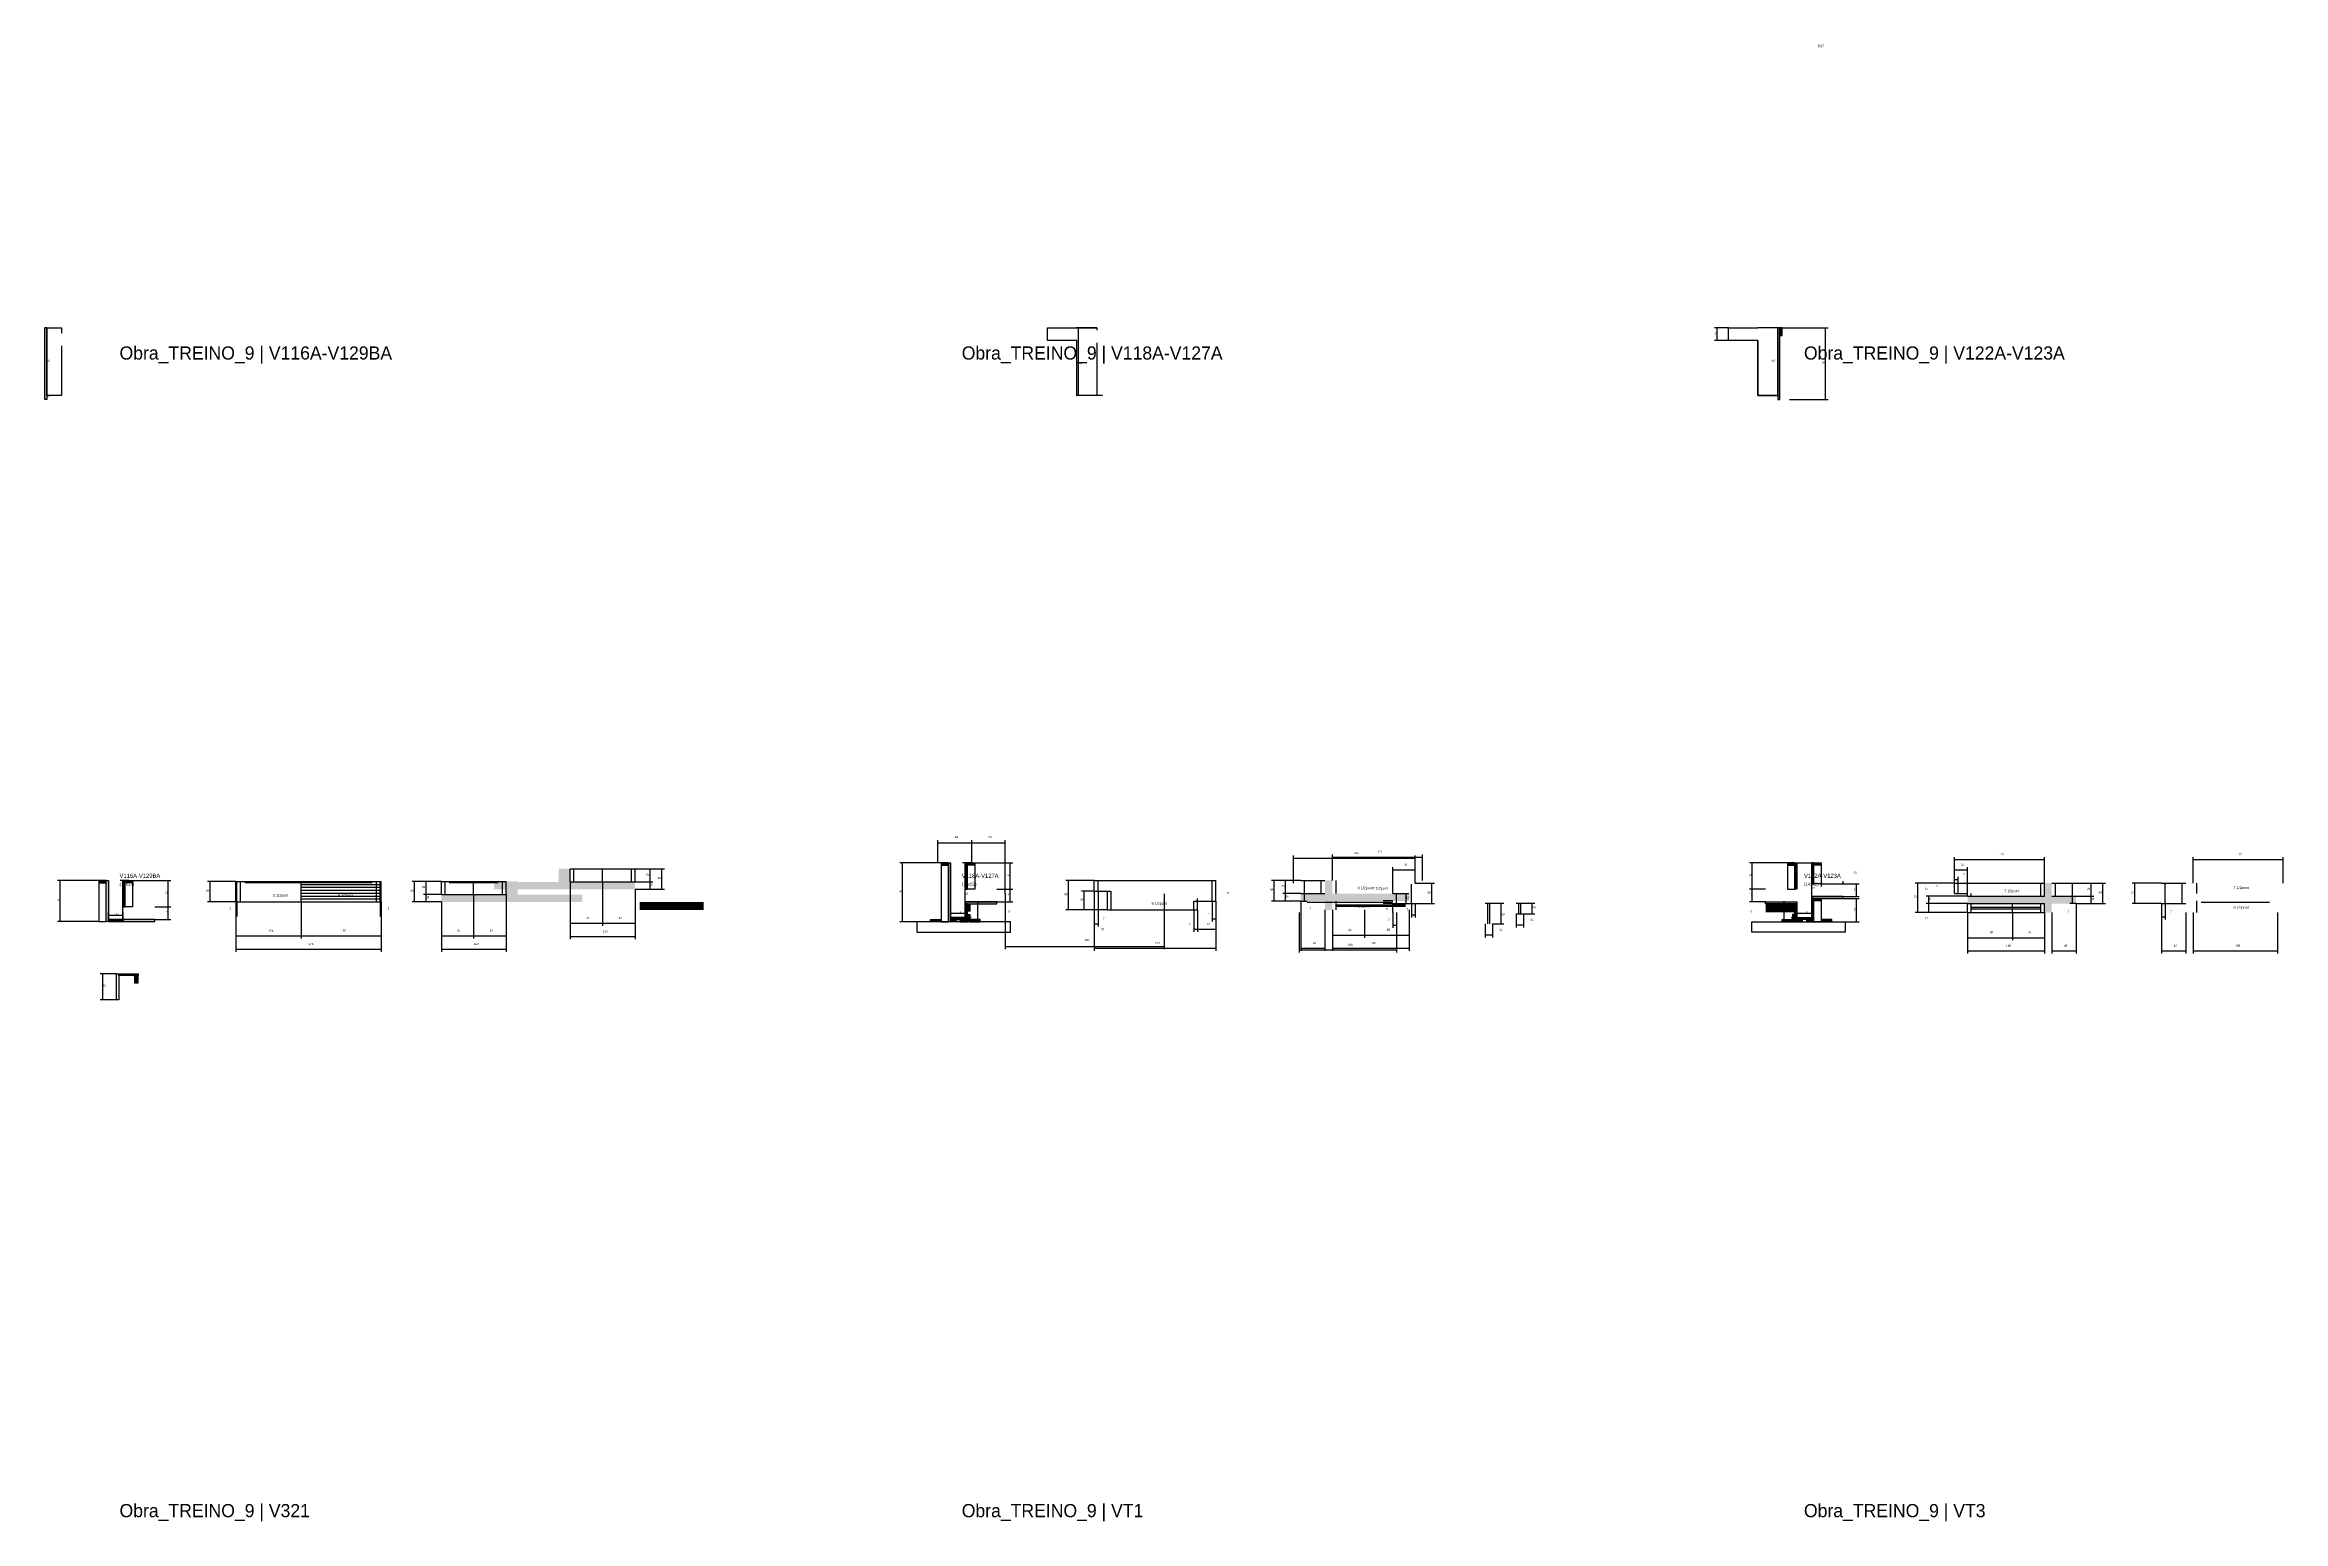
# Model space of a CAD drawing. Header units: metres. Extents: x -2848 to 22762, y -49062 to 1016.
# Drawn here: x 9458 to 13710, y -43018 to -40212 of the extents above; entities that cross this region are included whole.
import ezdxf

# ---------------------------------------------------------------- set-up
doc = ezdxf.new("R2010")
doc.units = ezdxf.units.M
for name, color, linetype in [('CONCRETO', 251, 'Continuous'), ('COTA', 4, 'Continuous'), ('Cota Seção (2x)', 4, 'Continuous'), ('Hachura', 253, 'Continuous'), ('LABEL_ID', 3, 'Continuous'), ('Madeira', 126, 'Continuous'), ('NOMENCLATURA', 7, 'Continuous'), ('Painéis', 200, 'Continuous'), ('SARR_2.2x7', 40, 'Continuous'), ('SARR_EDITAR', 141, 'Continuous'), ('Texto Seção', 7, 'Continuous')]:
    doc.layers.add(name, color=color, linetype=linetype)

msp = doc.modelspace()

# ---------------------------------------------------------------- hatches: boundary and pattern name
at = {"layer": 'COTA'}
h = msp.add_hatch(dxfattribs=at)
h.set_pattern_fill('AR-CONC', scale=0.03)
h.paths.add_polyline_path([(10356.4, -41801.7), (10334.4, -41801.7), (10334.4, -41826.7), (10211.4, -41826.7), (10211.4, -41840.7), (10479.4, -41840.7), (10479.4, -41826.7), (10356.4, -41826.7)])
h = msp.add_hatch(dxfattribs=at)
h.set_pattern_fill('AR-CONC', scale=0.03)
h.paths.add_polyline_path([(10456.4, -41777.6), (10434.4, -41777.6), (10434.4, -41802.6), (10311.4, -41802.6), (10311.4, -41816.6), (10579.4, -41816.6), (10579.4, -41802.6), (10456.4, -41802.6)])
h = msp.add_hatch(dxfattribs=at)
h.set_pattern_fill('AR-CONC', scale=0.03)
h.paths.add_polyline_path([(11904.1, -41825), (11904.1, -41800), (11890.1, -41800), (11890.1, -41825), (11844.1, -41825), (11844.1, -41839), (11890.1, -41839), (11890.1, -41856), (11904.1, -41856), (11904.1, -41839), (12050.1, -41839), (12050.1, -41825)])
h = msp.add_hatch(dxfattribs=at)
h.set_pattern_fill('AR-CONC', scale=0.03)
h.paths.add_polyline_path([(13110.9, -41829.9), (13110.9, -41843.9), (13256.9, -41843.9), (13256.9, -41860.9), (13270.9, -41860.9), (13270.9, -41843.9), (13316.9, -41843.9), (13316.9, -41829.9), (13270.9, -41829.9), (13270.9, -41804.9), (13256.9, -41804.9), (13256.9, -41829.9)])
at = {"layer": 'Hachura'}
h = msp.add_hatch(color=8, dxfattribs=at)
h.dxf.hatch_style = 1
h.paths.add_polyline_path([(9458, -40750), (9462, -40750), (9462, -40750), (9462, -40886), (9462, -40886), (9458, -40886), (9458, -40886), (9458, -40750)])
h = msp.add_hatch(color=8, dxfattribs=at)
h.dxf.hatch_style = 1
h.paths.add_polyline_path([(12754.1, -40750), (12750.1, -40750), (12750.1, -40750), (12750.1, -40886), (12750.1, -40886), (12754.1, -40886), (12754.1, -40886), (12754.1, -40750)])
h = msp.add_hatch(dxfattribs=at)
h.set_pattern_fill('ANSI31', scale=0.5)
h.paths.add_polyline_path([(12758.5, -40750), (12754.1, -40750), (12754.1, -40750), (12754.1, -40764), (12754.1, -40764), (12758.5, -40764), (12758.5, -40764), (12758.5, -40750)])
h = msp.add_hatch(dxfattribs=at)
h.set_pattern_fill('ANSI31', scale=0.5)
h.paths.add_polyline_path([(9574.8, -41804.4), (9574.8, -41800), (9574.8, -41800), (9560.8, -41800), (9560.8, -41800), (9560.8, -41804.4), (9560.8, -41804.4), (9574.8, -41804.4)])
h = msp.add_hatch(color=8, dxfattribs=at)
h.dxf.hatch_style = 1
h.paths.add_polyline_path([(9578.8, -41800), (9574.8, -41800), (9574.8, -41800), (9574.8, -41878), (9574.8, -41878), (9578.8, -41878), (9578.8, -41878), (9578.8, -41800)])
h = msp.add_hatch(color=8, dxfattribs=at)
h.dxf.hatch_style = 1
h.paths.add_polyline_path([(9610.8, -41800), (9606.8, -41800), (9606.8, -41850), (9610.8, -41850)])
h = msp.add_hatch(dxfattribs=at)
h.set_pattern_fill('ANSI31', scale=0.5)
h.paths.add_polyline_path([(9610.8, -41804.4), (9610.8, -41800), (9610.8, -41800), (9624.8, -41800), (9624.8, -41800), (9624.8, -41804.4), (9624.8, -41804.4), (9610.8, -41804.4)])
h = msp.add_hatch(dxfattribs=at)
h.set_pattern_fill('ANSI31', scale=0.5)
h.paths.add_polyline_path([(11174.8, -41770.8), (11174.8, -41766.4), (11174.8, -41766.4), (11160.8, -41766.4), (11160.8, -41766.4), (11160.8, -41770.8), (11160.8, -41770.8), (11174.8, -41770.8)])
h = msp.add_hatch(color=8, dxfattribs=at)
h.dxf.hatch_style = 1
h.paths.add_polyline_path([(11178.8, -41766.4), (11174.8, -41766.4), (11174.8, -41766.4), (11174.8, -41878.4), (11174.8, -41878.4), (11178.8, -41878.4), (11178.8, -41878.4), (11178.8, -41766.4)])
h = msp.add_hatch(color=8, dxfattribs=at)
h.dxf.hatch_style = 1
h.paths.add_polyline_path([(11210.8, -41766.4), (11206.8, -41766.4), (11206.8, -41816.4), (11210.8, -41816.4)])
h = msp.add_hatch(dxfattribs=at)
h.set_pattern_fill('ANSI31', scale=0.5)
h.paths.add_polyline_path([(11210.8, -41770.8), (11210.8, -41766.4), (11210.8, -41766.4), (11224.8, -41766.4), (11224.8, -41766.4), (11224.8, -41770.8), (11224.8, -41770.8), (11210.8, -41770.8)])
h = msp.add_hatch(dxfattribs=at)
h.set_pattern_fill('ANSI31', scale=0.5)
h.paths.add_polyline_path([(12782.7, -41770.8), (12782.7, -41766.4), (12782.7, -41766.4), (12768.7, -41766.4), (12768.7, -41766.4), (12768.7, -41770.8), (12768.7, -41770.8), (12782.7, -41770.8)])
h = msp.add_hatch(color=8, dxfattribs=at)
h.dxf.hatch_style = 1
h.paths.add_polyline_path([(12782.7, -41766.4), (12786.7, -41766.4), (12786.7, -41816.4), (12782.7, -41816.4)])
h = msp.add_hatch(color=8, dxfattribs=at)
h.dxf.hatch_style = 1
h.paths.add_polyline_path([(12818.7, -41766.4), (12814.7, -41766.4), (12814.7, -41766.4), (12814.7, -41806.4), (12814.7, -41806.4), (12818.7, -41806.4), (12818.7, -41806.4), (12818.7, -41766.4)])
h = msp.add_hatch(dxfattribs=at)
h.set_pattern_fill('ANSI31', scale=0.5)
h.paths.add_polyline_path([(12818.7, -41770.8), (12818.7, -41766.4), (12818.7, -41766.4), (12832.7, -41766.4), (12832.7, -41766.4), (12832.7, -41770.8), (12832.7, -41770.8), (12818.7, -41770.8)])
h = msp.add_hatch(color=8, dxfattribs=at)
h.dxf.hatch_style = 1
h.paths.add_polyline_path([(11266.8, -41844.4), (11266.8, -41840.4), (11266.8, -41840.4), (11206.8, -41840.4), (11206.8, -41840.4), (11206.8, -41844.4), (11206.8, -41844.4), (11266.8, -41844.4)])
h = msp.add_hatch(color=8, dxfattribs=at)
h.dxf.hatch_style = 1
h.paths.add_polyline_path([(11210.8, -41844.4), (11206.8, -41844.4), (11206.8, -41870.4), (11206.8, -41878.4), (11210.8, -41878.4)])
h = msp.add_hatch(dxfattribs=at)
h.set_pattern_fill('ANSI31', scale=0.5)
h.paths.add_polyline_path([(11215.2, -41858.4), (11210.8, -41858.4), (11210.8, -41858.4), (11210.8, -41844.4), (11210.8, -41844.4), (11215.2, -41844.4), (11215.2, -41844.4), (11215.2, -41858.4)])
h = msp.add_hatch(color=8, dxfattribs=at)
h.dxf.hatch_style = 1
h.paths.add_polyline_path([(12726.7, -41844.4), (12726.7, -41840.4), (12726.7, -41840.4), (12786.7, -41840.4), (12786.7, -41840.4), (12786.7, -41844.4), (12786.7, -41844.4), (12726.7, -41844.4)])
h = msp.add_hatch(dxfattribs=at)
h.set_pattern_fill('ANSI31', scale=0.5)
h.paths.add_polyline_path([(12778.3, -41858.4), (12782.7, -41858.4), (12782.7, -41858.4), (12782.7, -41844.4), (12782.7, -41844.4), (12778.3, -41844.4), (12778.3, -41844.4), (12778.3, -41858.4)])
h = msp.add_hatch(color=8, dxfattribs=at)
h.dxf.hatch_style = 1
h.paths.add_polyline_path([(12782.7, -41844.4), (12786.7, -41844.4), (12786.7, -41870.4), (12786.7, -41878.4), (12782.7, -41878.4)])
h = msp.add_hatch(color=8, dxfattribs=at)
h.dxf.hatch_style = 1
h.paths.add_polyline_path([(12874.7, -41834.4), (12874.7, -41830.4), (12874.7, -41830.4), (12814.7, -41830.4), (12814.7, -41830.4), (12814.7, -41834.4), (12814.7, -41834.4), (12874.7, -41834.4)])
h = msp.add_hatch(color=8, dxfattribs=at)
h.dxf.hatch_style = 1
h.paths.add_polyline_path([(12818.7, -41834.4), (12814.7, -41834.4), (12814.7, -41834.4), (12814.7, -41870.4), (12814.7, -41870.4), (12814.7, -41878.4), (12814.7, -41878.4), (12818.7, -41878.4), (12818.7, -41878.4), (12818.7, -41834.4)])
h = msp.add_hatch(dxfattribs=at)
h.set_pattern_fill('ANSI31', scale=0.5)
h.paths.add_polyline_path([(12818.7, -41838.8), (12818.7, -41834.4), (12818.7, -41834.4), (12832.7, -41834.4), (12832.7, -41834.4), (12832.7, -41838.8), (12832.7, -41838.8), (12818.7, -41838.8)])
h = msp.add_hatch(color=8, dxfattribs=at)
h.dxf.hatch_style = 1
h.paths.add_polyline_path([(9606.8, -41878), (9606.8, -41874), (9606.8, -41874), (9578.8, -41874), (9578.8, -41874), (9578.8, -41878), (9578.8, -41878), (9606.8, -41878)])
h = msp.add_hatch(color=8, dxfattribs=at)
h.dxf.hatch_style = 1
h.paths.add_polyline_path([(9666.8, -41878), (9666.8, -41874), (9666.8, -41874), (9606.8, -41874), (9606.8, -41874), (9606.8, -41878), (9606.8, -41878), (9666.8, -41878)])
h = msp.add_hatch(dxfattribs=at)
h.set_pattern_fill('ANSI31', scale=0.5)
h.paths.add_polyline_path([(11140.8, -41878.4), (11140.8, -41874), (11140.8, -41874), (11160.8, -41874), (11160.8, -41874), (11160.8, -41878.4), (11160.8, -41878.4), (11140.8, -41878.4)])
h = msp.add_hatch(color=8, dxfattribs=at)
h.dxf.hatch_style = 1
h.paths.add_polyline_path([(11206.8, -41874), (11206.8, -41870.4), (11206.8, -41870.4), (11178.8, -41870.4), (11178.8, -41870.4), (11178.8, -41874), (11178.8, -41874), (11206.8, -41874)])
h = msp.add_hatch(dxfattribs=at)
h.set_pattern_fill('ANSI31', scale=0.5)
h.paths.add_polyline_path([(11178.8, -41878.4), (11178.8, -41874), (11178.8, -41874), (11188.8, -41874), (11188.8, -41874), (11188.8, -41878.4), (11188.8, -41878.4), (11178.8, -41878.4)])
h = msp.add_hatch(dxfattribs=at)
h.set_pattern_fill('ANSI31', scale=0.5)
h.paths.add_polyline_path([(11206.8, -41878.4), (11206.8, -41874), (11206.8, -41874), (11196.8, -41874), (11196.8, -41874), (11196.8, -41878.4), (11196.8, -41878.4), (11206.8, -41878.4)])
h = msp.add_hatch(dxfattribs=at)
h.set_pattern_fill('ANSI31', scale=0.5)
h.paths.add_polyline_path([(11215.2, -41878.7), (11210.8, -41878.7), (11210.8, -41878.7), (11210.8, -41864.7), (11210.8, -41864.7), (11215.2, -41864.7), (11215.2, -41864.7), (11215.2, -41878.7)])
h = msp.add_hatch(dxfattribs=at)
h.set_pattern_fill('ANSI31', scale=0.5)
h.paths.add_polyline_path([(11235.2, -41878.4), (11235.2, -41874), (11235.2, -41874), (11215.2, -41874), (11215.2, -41874), (11215.2, -41878.4), (11215.2, -41878.4), (11235.2, -41878.4)])
h = msp.add_hatch(dxfattribs=at)
h.set_pattern_fill('ANSI31', scale=0.5)
h.paths.add_polyline_path([(12758.3, -41878.4), (12758.3, -41874), (12758.3, -41874), (12778.3, -41874), (12778.3, -41874), (12778.3, -41878.4), (12778.3, -41878.4), (12758.3, -41878.4)])
h = msp.add_hatch(dxfattribs=at)
h.set_pattern_fill('ANSI31', scale=0.5)
h.paths.add_polyline_path([(12778.3, -41878.7), (12782.7, -41878.7), (12782.7, -41878.7), (12782.7, -41864.7), (12782.7, -41864.7), (12778.3, -41864.7), (12778.3, -41864.7), (12778.3, -41878.7)])
h = msp.add_hatch(color=8, dxfattribs=at)
h.dxf.hatch_style = 1
h.paths.add_polyline_path([(12786.7, -41874), (12786.7, -41870.4), (12786.7, -41870.4), (12814.7, -41870.4), (12814.7, -41870.4), (12814.7, -41874), (12814.7, -41874), (12786.7, -41874)])
h = msp.add_hatch(dxfattribs=at)
h.set_pattern_fill('ANSI31', scale=0.5)
h.paths.add_polyline_path([(12786.7, -41878.4), (12786.7, -41874), (12786.7, -41874), (12796.7, -41874), (12796.7, -41874), (12796.7, -41878.4), (12796.7, -41878.4), (12786.7, -41878.4)])
h = msp.add_hatch(dxfattribs=at)
h.set_pattern_fill('ANSI31', scale=0.5)
h.paths.add_polyline_path([(12814.7, -41878.4), (12814.7, -41874), (12814.7, -41874), (12804.7, -41874), (12804.7, -41874), (12804.7, -41878.4), (12804.7, -41878.4), (12814.7, -41878.4)])
h = msp.add_hatch(dxfattribs=at)
h.set_pattern_fill('ANSI31', scale=0.5)
h.paths.add_polyline_path([(12852.7, -41878.4), (12852.7, -41874), (12852.7, -41874), (12832.7, -41874), (12832.7, -41874), (12832.7, -41878.4), (12832.7, -41878.4), (12852.7, -41878.4)])
at = {"layer": 'Madeira'}
h = msp.add_hatch(dxfattribs=at)
h.set_pattern_fill('ANSI31', scale=0.2)
h.paths.add_polyline_path([(9635.4, -41980.7), (9628.4, -41980.7), (9628.4, -41994.7), (9635.4, -41994.7)])

# ---------------------------------------------------------------- linework, layer by layer
at = {"layer": 'CONCRETO'}
for points in [[(9490, -40784), (9490, -40786), (9490, -40786), (9490, -40878), (9462, -40878), (9462, -40750), (9458, -40750), (9458, -40750), (9490, -40750), (9490, -40760)], [(11456.7, -40778), (11456.7, -40780), (11456.7, -40780), (11456.7, -40878), (11418.7, -40878), (11418.7, -40774), (11363.1, -40774), (11363.1, -40750), (11456.7, -40750), (11456.7, -40754)], [(12750.1, -40774), (12750.1, -40774), (12750.1, -40806), (12750.1, -40806), (12750.1, -40878), (12712.1, -40878), (12712.1, -40774), (12656.5, -40774), (12656.5, -40750), (12712.1, -40750)], [(12712.1, -40774), (12712.1, -40776), (12712.1, -40776), (12712.1, -40878), (12750.1, -40878), (12750.1, -40750), (12754.1, -40750), (12754.1, -40750), (12712.1, -40750), (12712.1, -40750)]]:
    msp.add_lwpolyline(points, dxfattribs=at)
at = {"layer": 'COTA'}
for p, q in [((12656.5, -40750), (12630.2, -40750)), ((12656.5, -40774), (12630.2, -40774)), ((12635.2, -40774), (12635.2, -40750)), ((12758.5, -40750), (12845.7, -40750)), ((12840.7, -40886), (12840.7, -40750)), ((12772.5, -40886), (12845.7, -40886)), ((11154.4, -41764.8), (11154.4, -41723.4)), ((11154.4, -41728.4), (11218.9, -41728.4)), ((11218.9, -41765.2), (11218.9, -41723.4)), ((11218.9, -41765.2), (11218.9, -41723.4)), ((11218.9, -41728.4), (11282.2, -41728.4)), ((11282.2, -41825.6), (11282.2, -41723.4)), ((11830.2, -41804.9), (11830.2, -41752.7)), ((11830.2, -41757.7), (12061.2, -41757.7)), ((11904.1, -41800), (11904.1, -41750.4)), ((11904.1, -41755.4), (12075.1, -41755.4)), ((12061.2, -41804.9), (12061.2, -41752.7)), ((12075.1, -41800), (12075.1, -41750.4)), ((13085.9, -41804.9), (13085.9, -41755.4)), ((13256.9, -41804.9), (13256.9, -41755.4)), ((13539.5, -41804.9), (13539.5, -41755.4)), ((13710.5, -41804.9), (13710.5, -41755.4)), ((9560.8, -41800), (9482.4, -41800)), ((9487.4, -41878), (9487.4, -41800)), ((9624.8, -41800), (9697.2, -41800)), ((9692.2, -41850), (9692.2, -41800)), ((9821.1, -41801.7), (9766.9, -41801.7)), ((9771.9, -41840.7), (9771.9, -41801.7)), ((10211.4, -41801.7), (10155.7, -41801.7)), ((10160.7, -41840.7), (10160.7, -41801.7)), ((10211.4, -41801.7), (10177.6, -41801.7)), ((10182.6, -41826.7), (10182.6, -41801.7)), ((10579.4, -41777.6), (10613.2, -41777.6)), ((10579.4, -41777.6), (10635.1, -41777.6)), ((10608.2, -41802.6), (10608.2, -41777.6)), ((10630.1, -41816.6), (10630.1, -41777.6)), ((11160.8, -41766.4), (11082.3, -41766.4)), ((11087.3, -41878.4), (11087.3, -41766.4)), ((11224.8, -41766.4), (11297.2, -41766.4)), ((11292.2, -41816.4), (11292.2, -41766.4)), ((11451.9, -41800), (11397.6, -41800)), ((11402.6, -41856), (11402.6, -41800)), ((11844.1, -41800), (11788.3, -41800)), ((11793.3, -41839), (11793.3, -41800)), ((11844.1, -41800), (11810.3, -41800)), ((11815.3, -41825), (11815.3, -41800)), ((12019.2, -41824.9), (12019.2, -41774.7)), ((12019.2, -41779.7), (12061.2, -41779.7)), ((12061.2, -41804.9), (12061.2, -41774.7)), ((12768.7, -41766.4), (12696.3, -41766.4)), ((12701.3, -41816.4), (12701.3, -41766.4)), ((12832.7, -41766.4), (12832.7, -41811.4)), ((12874.7, -41806.4), (12874.7, -41801.4)), ((13085.9, -41760.4), (13256.9, -41760.4)), ((13085.9, -41804.9), (13085.9, -41774.7)), ((13085.9, -41779.7), (13110.9, -41779.7)), ((13085.9, -41804.9), (13085.9, -41792.9)), ((13085.9, -41797.9), (13092.9, -41797.9)), ((13085.9, -41804.9), (13085.9, -41799.9)), ((13092.9, -41804.9), (13092.9, -41792.9)), ((13110.9, -41824.9), (13110.9, -41774.7)), ((13110.9, -41829.9), (13110.9, -41799.9)), ((13539.5, -41760.4), (13710.5, -41760.4)), ((9821.1, -41840.7), (9766.9, -41840.7)), ((9821.1, -41840.7), (9821.1, -41910.4)), ((9821.1, -41840.7), (9821.1, -41935.6)), ((9821.1, -41840.7), (9821.1, -41868.2)), ((9823.1, -41840.7), (9823.1, -41868.2)), ((9945.1, -41840.7), (9945.1, -41910.4)), ((9945.1, -41840.7), (9945.1, -41910.4)), ((10095.1, -41840.7), (10095.1, -41868.2)), ((10097.1, -41840.7), (10097.1, -41910.4)), ((10097.1, -41840.7), (10097.1, -41935.6)), ((10097.1, -41840.7), (10097.1, -41868.2)), ((10211.4, -41840.7), (10155.7, -41840.7)), ((10211.4, -41826.7), (10177.6, -41826.7)), ((10211.4, -41826.7), (10177.6, -41826.7)), ((10211.4, -41840.7), (10177.6, -41840.7)), ((10182.6, -41840.7), (10182.6, -41826.7)), ((10211.4, -41840.7), (10211.4, -41910.4)), ((10211.4, -41840.7), (10211.4, -41935.6)), ((10272.4, -41826.7), (10272.4, -41910.4)), ((10272.4, -41840.7), (10272.4, -41910.4)), ((10334.4, -41826.7), (10334.4, -41910.4)), ((10334.4, -41826.7), (10334.4, -41935.6)), ((10456.4, -41802.6), (10456.4, -41886.3)), ((10456.4, -41802.6), (10456.4, -41911.5)), ((10517.4, -41802.6), (10517.4, -41886.3)), ((10517.4, -41802.6), (10517.4, -41886.3)), ((10579.4, -41802.6), (10613.2, -41802.6)), ((10579.4, -41802.6), (10613.2, -41802.6)), ((10579.4, -41816.6), (10579.4, -41886.3)), ((10579.4, -41816.6), (10579.4, -41911.5)), ((10579.4, -41816.6), (10613.2, -41816.6)), ((10579.4, -41816.6), (10635.1, -41816.6)), ((10608.2, -41816.6), (10608.2, -41802.6)), ((11230.8, -41878.4), (11230.8, -41839.4)), ((11230.8, -41844.4), (11266.8, -41844.4)), ((11266.8, -41816.4), (11297.2, -41816.4)), ((11266.8, -41816.4), (11297.2, -41816.4)), ((11266.8, -41844.4), (11266.8, -41839.4)), ((11266.8, -41840.4), (11297.2, -41840.4)), ((11282.2, -41825.6), (11282.2, -41930.5)), ((11292.2, -41840.4), (11292.2, -41816.4)), ((11451.9, -41820), (11427.8, -41820)), ((11432.8, -41856), (11432.8, -41820)), ((11451.9, -41820), (11451.9, -41933.9)), ((11451.9, -41820), (11451.9, -41887.3)), ((11451.9, -41820), (11481.9, -41820)), ((11458.9, -41820), (11458.9, -41887.3)), ((11476.9, -41856), (11476.9, -41820)), ((11584.6, -41825.6), (11584.6, -41930.5)), ((11647.9, -41856), (11647.9, -41834)), ((11647.9, -41839), (11682.9, -41839)), ((11675.9, -41839), (11675.9, -41878)), ((11682.9, -41839), (11682.9, -41834)), ((11682.9, -41839), (11682.9, -41933.9)), ((11682.9, -41839), (11682.9, -41878)), ((11682.9, -41839), (11682.9, -41897.7)), ((11844.1, -41839), (11788.3, -41839)), ((11844.1, -41825), (11810.3, -41825)), ((11844.1, -41825), (11810.3, -41825)), ((11844.1, -41839), (11810.3, -41839)), ((11815.3, -41839), (11815.3, -41825)), ((11844.1, -41839), (11844.1, -41933.9)), ((11844.1, -41839), (11856.1, -41839)), ((11851.1, -41839), (11851.1, -41825)), ((11851.1, -41825), (11856.1, -41825)), ((12019.2, -41838.9), (12000.8, -41838.9)), ((12019.2, -41843.9), (12000.8, -41843.9)), ((12005.8, -41843.9), (12005.8, -41838.9)), ((12019.2, -41824.9), (12049.1, -41824.9)), ((12026.2, -41843.9), (12049.1, -41843.9)), ((12044.1, -41843.9), (12044.1, -41824.9)), ((12054.2, -41843.9), (12054.2, -41870.2)), ((12061.2, -41804.9), (12097.9, -41804.9)), ((12061.2, -41843.9), (12097.9, -41843.9)), ((12061.2, -41843.9), (12061.2, -41870.2)), ((12092.9, -41843.9), (12092.9, -41804.9)), ((12208.3, -41843.1), (12229.9, -41843.1)), ((12224.9, -41882.1), (12224.9, -41843.1)), ((12267.2, -41843.1), (12288.7, -41843.1)), ((12283.7, -41863.1), (12283.7, -41843.1)), ((12726.7, -41816.4), (12696.3, -41816.4)), ((12726.7, -41816.4), (12696.3, -41816.4)), ((12726.7, -41840.4), (12696.3, -41840.4)), ((12701.3, -41840.4), (12701.3, -41816.4)), ((12726.7, -41844.4), (12726.7, -41839.4)), ((12726.7, -41844.4), (12762.7, -41844.4)), ((12762.7, -41878.4), (12762.7, -41839.4)), ((12832.7, -41806.4), (12874.7, -41806.4)), ((12874.7, -41806.4), (12905.1, -41806.4)), ((12874.7, -41830.4), (12905.1, -41830.4)), ((12874.7, -41834.4), (12905.1, -41834.4)), ((12900.1, -41830.4), (12900.1, -41806.4)), ((12900.1, -41878.4), (12900.1, -41834.4)), ((13085.9, -41804.9), (13011.5, -41804.9)), ((13016.5, -41860.9), (13016.5, -41804.9)), ((13110.9, -41829.9), (13032.4, -41829.9)), ((13110.9, -41843.9), (13032.4, -41843.9)), ((13110.9, -41843.9), (13032.4, -41843.9)), ((13037.4, -41843.9), (13037.4, -41829.9)), ((13037.4, -41860.9), (13037.4, -41843.9)), ((13085.9, -41804.9), (13110.9, -41804.9)), ((13085.9, -41824.9), (13085.9, -41819.9)), ((13085.9, -41824.9), (13110.9, -41824.9)), ((13110.9, -41829.9), (13110.9, -41819.9)), ((13316.9, -41843.9), (13304.9, -41843.9)), ((13309.9, -41843.9), (13309.9, -41829.9)), ((13309.9, -41829.9), (13314.9, -41829.9)), ((13316.9, -41804.9), (13350.7, -41804.9)), ((13316.9, -41804.9), (13372.7, -41804.9)), ((13316.9, -41829.9), (13350.7, -41829.9)), ((13316.9, -41829.9), (13350.7, -41829.9)), ((13316.9, -41843.9), (13350.7, -41843.9)), ((13316.9, -41843.9), (13372.7, -41843.9)), ((13316.9, -41843.9), (13316.9, -41938.9)), ((13345.7, -41829.9), (13345.7, -41804.9)), ((13345.7, -41843.9), (13345.7, -41829.9)), ((13367.7, -41843.9), (13367.7, -41804.9)), ((13479.5, -41804.9), (13423.8, -41804.9)), ((13479.5, -41843.9), (13423.8, -41843.9)), ((13428.8, -41843.9), (13428.8, -41804.9)), ((13479.5, -41843.9), (13479.5, -41938.9)), ((13479.5, -41843.9), (13479.5, -41873.9)), ((13486.5, -41843.9), (13486.5, -41873.9)), ((9560.8, -41878), (9482.4, -41878)), ((9666.8, -41850), (9697.2, -41850)), ((9666.8, -41850), (9697.2, -41850)), ((9666.8, -41874), (9697.2, -41874)), ((9692.2, -41874), (9692.2, -41850)), ((9821.1, -41863.2), (9823.1, -41863.2)), ((10095.1, -41863.2), (10097.1, -41863.2)), ((10456.4, -41881.3), (10517.4, -41881.3)), ((10517.4, -41881.3), (10579.4, -41881.3)), ((11145.2, -41878.4), (11082.3, -41878.4)), ((11476.9, -41856), (11397.6, -41856)), ((11476.9, -41856), (11427.8, -41856)), ((11451.9, -41882.3), (11458.9, -41882.3)), ((11476.9, -41856), (11481.9, -41856)), ((11640.9, -41856), (11640.9, -41897.7)), ((11647.9, -41856), (11647.9, -41897.7)), ((11647.9, -41856), (11647.9, -41897.7)), ((11675.9, -41873), (11682.9, -41873)), ((11841.2, -41860.9), (11841.2, -41936.9)), ((11890.1, -41856), (11890.1, -41933.9)), ((11904.1, -41856), (11904.1, -41908.8)), ((11904.1, -41856), (11904.1, -41933.9)), ((11965.1, -41856), (11965.1, -41908.8)), ((11965.1, -41856), (11965.1, -41908.8)), ((12019.2, -41860.9), (12019.2, -41889.7)), ((12019.2, -41884.7), (12026.2, -41884.7)), ((12026.2, -41860.9), (12026.2, -41889.7)), ((12026.2, -41860.9), (12026.2, -41936.9)), ((12050.1, -41856), (12050.1, -41908.8)), ((12050.1, -41856), (12050.1, -41933.9)), ((12054.2, -41865.2), (12061.2, -41865.2)), ((12194.3, -41882.1), (12194.3, -41908.4)), ((12208.3, -41882.1), (12229.9, -41882.1)), ((12208.3, -41882.1), (12208.3, -41908.4)), ((12253.2, -41863.1), (12253.2, -41889.4)), ((12253.2, -41884.4), (12267.2, -41884.4)), ((12267.2, -41863.1), (12288.7, -41863.1)), ((12267.2, -41863.1), (12267.2, -41889.4)), ((12842.2, -41878.4), (12905.1, -41878.4)), ((13110.9, -41860.9), (13011.5, -41860.9)), ((13110.9, -41860.9), (13032.4, -41860.9)), ((13110.9, -41860.9), (13110.9, -41913.7)), ((13110.9, -41860.9), (13110.9, -41938.9)), ((13195.9, -41860.9), (13195.9, -41913.7)), ((13195.9, -41860.9), (13195.9, -41913.7)), ((13256.9, -41860.9), (13256.9, -41913.7)), ((13256.9, -41860.9), (13256.9, -41938.9)), ((13270.9, -41860.9), (13270.9, -41938.9)), ((13479.5, -41868.9), (13486.5, -41868.9)), ((13525.5, -41860.9), (13525.5, -41938.9)), ((13539.5, -41860.9), (13539.5, -41938.9)), ((13699.5, -41860.9), (13699.5, -41938.9)), ((9821.1, -41905.4), (9945.1, -41905.4)), ((9945.1, -41905.4), (10097.1, -41905.4)), ((10211.4, -41905.4), (10272.4, -41905.4)), ((10272.4, -41905.4), (10334.4, -41905.4)), ((10456.4, -41906.5), (10579.4, -41906.5)), ((11282.2, -41925.5), (11584.6, -41925.5)), ((11451.9, -41928.9), (11682.9, -41928.9)), ((11640.9, -41892.7), (11647.9, -41892.7)), ((11647.9, -41892.7), (11682.9, -41892.7)), ((11844.1, -41928.9), (11890.1, -41928.9)), ((11904.1, -41903.8), (11965.1, -41903.8)), ((11904.1, -41928.9), (12050.1, -41928.9)), ((11965.1, -41903.8), (12050.1, -41903.8)), ((12194.3, -41903.4), (12208.3, -41903.4)), ((13110.9, -41908.7), (13195.9, -41908.7)), ((13195.9, -41908.7), (13256.9, -41908.7)), ((9821.1, -41930.6), (10097.1, -41930.6)), ((10211.4, -41930.6), (10334.4, -41930.6)), ((11841.2, -41931.9), (12026.2, -41931.9)), ((13110.9, -41933.9), (13256.9, -41933.9)), ((13270.9, -41933.9), (13316.9, -41933.9)), ((13479.5, -41933.9), (13525.5, -41933.9)), ((13539.5, -41933.9), (13699.5, -41933.9))]:
    msp.add_line(p, q, dxfattribs=at)
at = {"layer": 'Cota Seção (2x)'}
for p, q in [((9462, -40878), (9462, -40750)), ((9462, -40750), (9467, -40750)), ((11456.7, -40750), (11417.1, -40750)), ((11422.1, -40878), (11422.1, -40750)), ((12750.1, -40878), (12750.1, -40750)), ((12750.1, -40750), (12755.1, -40750)), ((9462, -40878), (9467, -40878)), ((11467.7, -40878), (11417.1, -40878)), ((12750.1, -40878), (12755.1, -40878)), ((9617.8, -41800), (9601.3, -41800)), ((9606.3, -41874), (9606.3, -41800)), ((11217.8, -41766.4), (11201.3, -41766.4)), ((11206.3, -41870.4), (11206.3, -41766.4)), ((12775.7, -41766.4), (12819.7, -41766.4)), ((12814.7, -41870.4), (12814.7, -41766.4)), ((9578.8, -41874), (9578.8, -41861)), ((9578.8, -41866), (9606.8, -41866)), ((9617.8, -41874), (9601.3, -41874)), ((9606.8, -41874), (9606.8, -41861)), ((11178.8, -41878.4), (11178.8, -41857.4)), ((11178.8, -41862.4), (11206.8, -41862.4)), ((11217.8, -41870.4), (11201.3, -41870.4)), ((11206.8, -41878.4), (11206.8, -41857.4)), ((12775.7, -41870.4), (12819.7, -41870.4)), ((12786.7, -41878.4), (12786.7, -41857.4)), ((12786.7, -41862.4), (12814.7, -41862.4)), ((12814.7, -41878.4), (12814.7, -41857.4)), ((9594.4, -41977.1), (9563, -41977.1)), ((9568, -42027.1), (9568, -41977.1)), ((9594.4, -42027.1), (9563, -42027.1))]:
    msp.add_line(p, q, dxfattribs=at)
at = {"layer": 'Madeira'}
for points in [[(12758.5, -40750), (12754.1, -40750), (12754.1, -40764), (12758.5, -40764)], [(9574.8, -41804.4), (9574.8, -41800), (9560.8, -41800), (9560.8, -41804.4)], [(9574.8, -41800), (9560.8, -41800), (9560.8, -41878), (9574.8, -41878)], [(9610.8, -41804.4), (9610.8, -41800), (9624.8, -41800), (9624.8, -41804.4)], [(9610.8, -41800), (9624.8, -41800), (9624.8, -41850), (9610.8, -41850)], [(11174.8, -41770.8), (11174.8, -41766.4), (11160.8, -41766.4), (11160.8, -41770.8)], [(11174.8, -41766.4), (11160.8, -41766.4), (11160.8, -41878.4), (11174.8, -41878.4)], [(11210.8, -41770.8), (11210.8, -41766.4), (11224.8, -41766.4), (11224.8, -41770.8)], [(11210.8, -41766.4), (11224.8, -41766.4), (11224.8, -41816.4), (11210.8, -41816.4)], [(12782.7, -41770.8), (12782.7, -41766.4), (12768.7, -41766.4), (12768.7, -41770.8)], [(12782.7, -41766.4), (12768.7, -41766.4), (12768.7, -41816.4), (12782.7, -41816.4)], [(12818.7, -41770.8), (12818.7, -41766.4), (12832.7, -41766.4), (12832.7, -41770.8)], [(12818.7, -41766.4), (12832.7, -41766.4), (12832.7, -41806.4), (12818.7, -41806.4)], [(11215.2, -41858.4), (11210.8, -41858.4), (11210.8, -41844.4), (11215.2, -41844.4)], [(12778.3, -41858.4), (12782.7, -41858.4), (12782.7, -41844.4), (12778.3, -41844.4)], [(12818.7, -41838.8), (12818.7, -41834.4), (12832.7, -41834.4), (12832.7, -41838.8)], [(12818.7, -41834.4), (12832.7, -41834.4), (12832.7, -41878.4), (12818.7, -41878.4)], [(11114.9, -41898.4), (11292.5, -41898.4), (11292.5, -41878.4), (11114.9, -41878.4)], [(11140.8, -41878.4), (11140.8, -41874), (11160.8, -41874), (11160.8, -41878.4)], [(11178.8, -41878.4), (11178.8, -41874), (11188.8, -41874), (11188.8, -41878.4)], [(11206.8, -41878.4), (11206.8, -41874), (11196.8, -41874), (11196.8, -41878.4)], [(11215.2, -41878.7), (11210.8, -41878.7), (11210.8, -41864.7), (11215.2, -41864.7)], [(11235.2, -41878.4), (11235.2, -41874), (11215.2, -41874), (11215.2, -41878.4)], [(12878.6, -41898.4), (12701, -41898.4), (12701, -41878.4), (12878.6, -41878.4)], [(12758.3, -41878.4), (12758.3, -41874), (12778.3, -41874), (12778.3, -41878.4)], [(12778.3, -41878.7), (12782.7, -41878.7), (12782.7, -41864.7), (12778.3, -41864.7)], [(12786.7, -41878.4), (12786.7, -41874), (12796.7, -41874), (12796.7, -41878.4)], [(12814.7, -41878.4), (12814.7, -41874), (12804.7, -41874), (12804.7, -41878.4)], [(12852.7, -41878.4), (12852.7, -41874), (12832.7, -41874), (12832.7, -41878.4)], [(9635.4, -41980.7), (9628.4, -41980.7), (9628.4, -41994.7), (9635.4, -41994.7)]]:
    msp.add_lwpolyline(points, close=True, dxfattribs=at)
at = {"layer": 'Painéis'}
for p, q in [((9821.1, -41801.7), (10097.1, -41801.7)), ((9821.1, -41840.7), (9821.1, -41801.7)), ((9823.1, -41840.7), (9823.1, -41801.7)), ((9945.1, -41840.7), (9945.1, -41801.7)), ((10095.1, -41840.7), (10095.1, -41801.7)), ((10097.1, -41840.7), (10097.1, -41801.7)), ((10211.4, -41801.7), (10334.4, -41801.7)), ((10211.4, -41826.7), (10211.4, -41801.7)), ((10272.4, -41826.7), (10272.4, -41801.7)), ((10334.4, -41826.7), (10334.4, -41801.7)), ((10456.4, -41777.6), (10579.4, -41777.6)), ((10456.4, -41802.6), (10456.4, -41777.6)), ((10517.4, -41802.6), (10517.4, -41777.6)), ((10579.4, -41802.6), (10579.4, -41777.6)), ((11178.8, -41878.4), (11178.8, -41766.4)), ((11206.8, -41816.4), (11206.8, -41766.4)), ((11451.9, -41800), (11682.9, -41800)), ((11451.9, -41820), (11451.9, -41800)), ((11682.9, -41839), (11682.9, -41800)), ((11844.1, -41800), (11890.1, -41800)), ((12786.7, -41816.4), (12786.7, -41766.4)), ((12814.7, -41806.4), (12814.7, -41766.4)), ((9821.1, -41840.7), (10097.1, -41840.7)), ((10211.4, -41826.7), (10334.4, -41826.7)), ((10456.4, -41802.6), (10579.4, -41802.6)), ((11206.8, -41840.4), (11266.8, -41840.4)), ((11206.8, -41844.4), (11206.8, -41840.4)), ((11206.8, -41878.4), (11206.8, -41844.4)), ((11266.8, -41844.4), (11266.8, -41840.4)), ((11451.9, -41820), (11476.9, -41820)), ((11476.9, -41856), (11476.9, -41820)), ((11647.9, -41839), (11682.9, -41839)), ((11647.9, -41856), (11647.9, -41839)), ((11844.1, -41825), (11890.1, -41825)), ((12019.2, -41843.9), (12061.2, -41843.9)), ((12194.3, -41843.1), (12208.3, -41843.1)), ((12253.2, -41843.1), (12267.2, -41843.1)), ((12726.7, -41840.4), (12786.7, -41840.4)), ((12726.7, -41844.4), (12726.7, -41840.4)), ((12786.7, -41844.4), (12786.7, -41840.4)), ((12786.7, -41878.4), (12786.7, -41844.4)), ((12814.7, -41830.4), (12874.7, -41830.4)), ((12814.7, -41834.4), (12814.7, -41830.4)), ((12814.7, -41878.4), (12814.7, -41834.4)), ((12874.7, -41834.4), (12874.7, -41830.4)), ((13085.9, -41804.9), (13256.9, -41804.9)), ((13085.9, -41824.9), (13085.9, -41804.9)), ((13085.9, -41824.9), (13110.9, -41824.9)), ((13110.9, -41829.9), (13110.9, -41824.9)), ((13110.9, -41829.9), (13256.9, -41829.9)), ((13110.9, -41843.9), (13256.9, -41843.9)), ((13110.9, -41860.9), (13110.9, -41843.9)), ((13195.9, -41860.9), (13195.9, -41843.9)), ((13256.9, -41829.9), (13256.9, -41804.9)), ((13256.9, -41860.9), (13256.9, -41843.9)), ((13270.9, -41804.9), (13316.9, -41804.9)), ((13270.9, -41829.9), (13316.9, -41829.9)), ((13479.5, -41804.9), (13525.5, -41804.9)), ((13479.5, -41843.9), (13525.5, -41843.9)), ((11178.8, -41870.4), (11206.8, -41870.4)), ((11178.8, -41874), (11178.8, -41870.4)), ((11206.8, -41874), (11206.8, -41870.4)), ((11476.9, -41856), (11647.9, -41856)), ((12253.2, -41863.1), (12267.2, -41863.1)), ((12786.7, -41870.4), (12814.7, -41870.4)), ((12786.7, -41874), (12786.7, -41870.4)), ((12814.7, -41874), (12814.7, -41870.4)), ((13110.9, -41860.9), (13256.9, -41860.9))]:
    msp.add_line(p, q, dxfattribs=at)
for points in [[(9458, -40750), (9462, -40750), (9462, -40886), (9458, -40886)], [(12754.1, -40750), (12750.1, -40750), (12750.1, -40886), (12754.1, -40886)], [(9574.8, -41800), (9578.8, -41800), (9578.8, -41878), (9574.8, -41878)], [(9610.8, -41800), (9606.8, -41800), (9606.8, -41850), (9610.8, -41850)], [(11174.8, -41766.4), (11178.8, -41766.4), (11178.8, -41878.4), (11174.8, -41878.4)], [(11210.8, -41766.4), (11206.8, -41766.4), (11206.8, -41816.4), (11210.8, -41816.4)], [(12782.7, -41766.4), (12786.7, -41766.4), (12786.7, -41816.4), (12782.7, -41816.4)], [(12818.7, -41766.4), (12814.7, -41766.4), (12814.7, -41806.4), (12818.7, -41806.4)], [(11266.8, -41844.4), (11266.8, -41840.4), (11206.8, -41840.4), (11206.8, -41844.4)], [(11210.8, -41844.4), (11206.8, -41844.4), (11206.8, -41878.4), (11210.8, -41878.4)], [(12726.7, -41844.4), (12726.7, -41840.4), (12786.7, -41840.4), (12786.7, -41844.4)], [(12782.7, -41844.4), (12786.7, -41844.4), (12786.7, -41878.4), (12782.7, -41878.4)], [(12874.7, -41834.4), (12874.7, -41830.4), (12814.7, -41830.4), (12814.7, -41834.4)], [(12818.7, -41834.4), (12814.7, -41834.4), (12814.7, -41878.4), (12818.7, -41878.4)], [(9606.8, -41878), (9606.8, -41874), (9578.8, -41874), (9578.8, -41878)], [(9666.8, -41878), (9666.8, -41874), (9606.8, -41874), (9606.8, -41878)], [(11206.8, -41874), (11206.8, -41870.4), (11178.8, -41870.4), (11178.8, -41874)], [(12786.7, -41874), (12786.7, -41870.4), (12814.7, -41870.4), (12814.7, -41874)], [(9598.4, -42027.1), (9594.4, -42027.1), (9594.4, -41977.1), (9598.4, -41977.1)]]:
    msp.add_lwpolyline(points, close=True, dxfattribs=at)
msp.add_lwpolyline([(9598.4, -41977.1), (9635.4, -41977.1), (9635.4, -41980.7), (9598.4, -41980.7), (9598.4, -41977.1)], dxfattribs=at)
at = {"layer": 'SARR_2.2x7'}
for p, q in [((9830.1, -41840.7), (9830.1, -41801.7)), ((10088.1, -41840.7), (10088.1, -41801.7)), ((10218.4, -41826.7), (10218.4, -41801.7)), ((10327.4, -41826.7), (10327.4, -41801.7)), ((10463.4, -41802.6), (10463.4, -41777.6)), ((10572.4, -41802.6), (10572.4, -41777.6)), ((11458.9, -41820), (11458.9, -41800)), ((11851.1, -41825), (11851.1, -41800)), ((11883.1, -41825), (11883.1, -41800)), ((11911.1, -41825), (11911.1, -41800)), ((9838.1, -41803.9), (9945.1, -41803.9)), ((9945.1, -41803.9), (10080.1, -41803.9)), ((9945.8, -41807.3), (10093.8, -41807.3)), ((9945.8, -41812.8), (10093.8, -41812.8)), ((9945.8, -41818.4), (10093.8, -41818.4)), ((9945.8, -41824), (10093.8, -41824)), ((9945.8, -41829.6), (10093.8, -41829.6)), ((9945.8, -41835.1), (10093.8, -41835.1)), ((10226.4, -41803.9), (10272.4, -41803.9)), ((10272.4, -41803.9), (10319.4, -41803.9)), ((10588.4, -41842.1), (10709.4, -41842.1)), ((10588.4, -41843.9), (10709.4, -41843.9)), ((11483.9, -41856), (11483.9, -41820)), ((11640.9, -41856), (11640.9, -41839)), ((11640.9, -41839), (11647.9, -41839)), ((11675.9, -41839), (11675.9, -41802.2)), ((11856.2, -41841.1), (12019.2, -41841.1)), ((11911.1, -41856), (11911.1, -41839)), ((12019.2, -41860.9), (12019.2, -41843.9)), ((12026.2, -41843.9), (12026.2, -41824.9)), ((12054.2, -41843.9), (12054.2, -41807.1)), ((13092.9, -41824.9), (13092.9, -41804.9)), ((13117.9, -41829.9), (13117.9, -41824.9)), ((13117.9, -41860.9), (13117.9, -41843.9)), ((13249.9, -41829.9), (13249.9, -41804.9)), ((13249.9, -41860.9), (13249.9, -41843.9)), ((13277.9, -41829.9), (13277.9, -41804.9)), ((13309.9, -41829.9), (13309.9, -41804.9)), ((13486.5, -41843.9), (13486.5, -41804.9)), ((13518.5, -41843.9), (13518.5, -41804.9)), ((13546.5, -41824.9), (13546.5, -41804.9)), ((13546.5, -41860.9), (13546.5, -41838.9)), ((13554.5, -41841.1), (13684.5, -41841.1)), ((10588.4, -41845.6), (10709.4, -41845.6)), ((10588.4, -41847.3), (10709.4, -41847.3)), ((10588.4, -41849.1), (10709.4, -41849.1)), ((10588.4, -41850.8), (10709.4, -41850.8)), ((10588.4, -41852.5), (10709.4, -41852.5)), ((10588.4, -41854.3), (10709.4, -41854.3)), ((11911.1, -41846), (11965.1, -41846)), ((11911.1, -41849), (11965.1, -41849)), ((11965.1, -41846), (12043.1, -41846)), ((11965.1, -41849), (12043.1, -41849)), ((12019.2, -41846.1), (12026.2, -41846.1)), ((12727.7, -41846), (12785.9, -41846)), ((12727.7, -41848.2), (12785.9, -41848.2)), ((12727.7, -41850.3), (12785.9, -41850.3)), ((12727.7, -41852.4), (12785.9, -41852.4)), ((12727.7, -41854.5), (12785.9, -41854.5)), ((12727.7, -41856.7), (12785.9, -41856.7)), ((12727.7, -41858.8), (12785.9, -41858.8)), ((13117.9, -41850.9), (13195.9, -41850.9)), ((13117.9, -41853.9), (13195.9, -41853.9)), ((13195.9, -41850.9), (13249.9, -41850.9)), ((13195.9, -41853.9), (13249.9, -41853.9))]:
    msp.add_line(p, q, dxfattribs=at)
at = {"layer": 'SARR_EDITAR'}
for p, q in [((12199.3, -41882.1), (12199.3, -41843.1)), ((12203.3, -41882.1), (12203.3, -41843.1)), ((12258.2, -41863.1), (12258.2, -41843.1)), ((12262.2, -41863.1), (12262.2, -41843.1))]:
    msp.add_line(p, q, dxfattribs=at)

# ---------------------------------------------------------------- texts
at = {"layer": 'COTA'}
for s, p in [('12', (12629.7, -40762)), ('68', (12835.2, -40818)), ('64', (11186.7, -41719.3)), ('63', (11250.5, -41719.3)), ('231', (11945.7, -41749.7)), ('171', (11989.6, -41747.4)), ('171', (13171.4, -41752.4)), ('171', (13625, -41752.4)), ('25', (10600.2, -41790.1)), ('39', (10622.1, -41797.1)), ('25', (11286.7, -41791.4)), ('42', (12040.2, -41771.7)), ('25', (12695.8, -41791.4)), ('20', (12894.6, -41786.4)), ('25', (13098.4, -41771.7)), ('7', (13102.3, -41789.9)), ('39', (9481.9, -41839)), ('25', (9686.7, -41825)), ('39', (9763.9, -41821.2)), ('39', (10152.7, -41821.2)), ('25', (10174.6, -41814.2)), ('14', (10182.6, -41833.7)), ('14', (10608.2, -41809.6)), ('56', (11081.8, -41822.4)), ('12', (11286.7, -41828.4)), ('56', (11394.6, -41828)), ('36', (11424.8, -41838)), ('17', (11702.5, -41825.8)), ('39', (11785.3, -41819.5)), ('25', (11807.3, -41812.5)), ('14', (11815.3, -41832)), ('19', (12044.1, -41834.4)), ('39', (12084.9, -41824.4)), ('12', (12695.8, -41828.4)), ('12', (12894.6, -41818.4)), ('56', (13008.5, -41832.9)), ('25', (13029.4, -41817.4)), ('14', (13037.4, -41836.9)), ('5', (13050.9, -41812.6)), ('25', (13337.7, -41817.4)), ('14', (13345.7, -41836.9)), ('39', (13359.7, -41824.4)), ('39', (13420.8, -41824.4)), ('12', (9686.7, -41862)), ('2', (9808.8, -41855.2)), ('2', (10109.4, -41855.2)), ('61', (10486.9, -41873.3)), ('62', (10548.4, -41873.3)), ('17', (11286.7, -41861.4)), ('7', (11468.2, -41874.3)), ('7', (11631.5, -41884.7)), ('35', (11665.4, -41884.7)), ('7', (11666.5, -41865)), ('7', (11860.4, -41855.9)), ('5', (12005.8, -41856.3)), ('7', (12009.9, -41876.7)), ('7', (12044.9, -41857.2)), ('39', (12224.9, -41866.1)), ('14', (12280.6, -41876.4)), ('20', (12283.7, -41853.1)), ('17', (12695.8, -41861.4)), ('22', (12894.6, -41856.4)), ('17', (13029.4, -41874.1)), ('7', (13300.6, -41860.9)), ('7', (13495.9, -41860.9)), ('124', (9883.1, -41897.4)), ('276', (9959.1, -41922.6)), ('152', (10021.1, -41897.4)), ('61', (10241.9, -41897.4)), ('123', (10272.9, -41922.6)), ('62', (10303.4, -41897.4)), ('123', (10517.9, -41898.5)), ('302', (11433.4, -41915.1)), ('25', (11464.4, -41895)), ('231', (11567.4, -41920.9)), ('46', (11867.1, -41920.9)), ('185', (11933.7, -41923.9)), ('61', (11934.6, -41895.8)), ('146', (11977.1, -41920.9)), ('85', (12007.6, -41895.8)), ('14', (12221.7, -41895.4)), ('85', (13153.4, -41900.7)), ('146', (13183.9, -41925.9)), ('61', (13226.4, -41900.7)), ('46', (13293.9, -41925.9)), ('46', (13502.5, -41925.9)), ('160', (13619.5, -41925.9))]:
    msp.add_text(s, height=4, dxfattribs=at).set_placement(p)
at = {"layer": 'Cota Seção (2x)'}
for s, p in [('64', (9462, -40814)), ('64', (11422.1, -40818.5)), ('64', (12738.6, -40814)), ('37', (9606.3, -41830)), ('52', (11206.3, -41826.3)), ('52', (12814.7, -41816.4)), ('14', (9593.1, -41866)), ('14', (11193.1, -41862.4)), ('14', (12801.6, -41862.4)), ('25', (9568, -42002.1))]:
    msp.add_text(s, height=4, dxfattribs=at).set_placement(p)
at = {"layer": 'LABEL_ID'}
for s, p in [('Obra_TREINO_9 | V116A-V129BA', (9600, -40810)), ('Obra_TREINO_9 | V118A-V127A', (11200, -40810)), ('Obra_TREINO_9 | V122A-V123A', (12800, -40810)), ('Obra_TREINO_9 | V321', (9600, -43010)), ('Obra_TREINO_9 | VT1', (11200, -43010)), ('Obra_TREINO_9 | VT3', (12800, -43010))]:
    msp.add_text(s, height=25, dxfattribs=at).set_placement(p)
at = {"layer": 'NOMENCLATURA'}
for s, p in [('P37', (12826, -40216.8)), ('5 1/2pont', (9891.7, -41830.7)), ('6 1/2pont', (10014.9, -41830.7)), ('8 1/2pont', (11560.6, -41846)), ('8 1/2pont', (11952.1, -41816.6)), ('7 1/2pont', (11980.5, -41817.3)), ('7 1/2pont', (13180.5, -41822.2)), ('7 1/2pont', (13616, -41816.2)), ('7 1/2pont', (11946.4, -41850.9)), ('6 1/2pont', (13616, -41853.8))]:
    msp.add_text(s, height=5, dxfattribs=at).set_placement(p)
at = {"layer": 'Texto Seção'}
for s, height, p in [('V116A-V129BA', 8, (9600, -41795)), ('V118A-V127A', 8, (11200, -41795)), ('V122A-V123A', 8, (12800, -41795)), ('(14x37)', 6, (9600, -41810)), ('(14x52)', 6, (11200, -41810)), ('(14x52)', 6, (12800, -41810))]:
    msp.add_text(s, height=height, dxfattribs=at).set_placement(p)

doc.saveas('drawing.dxf')
